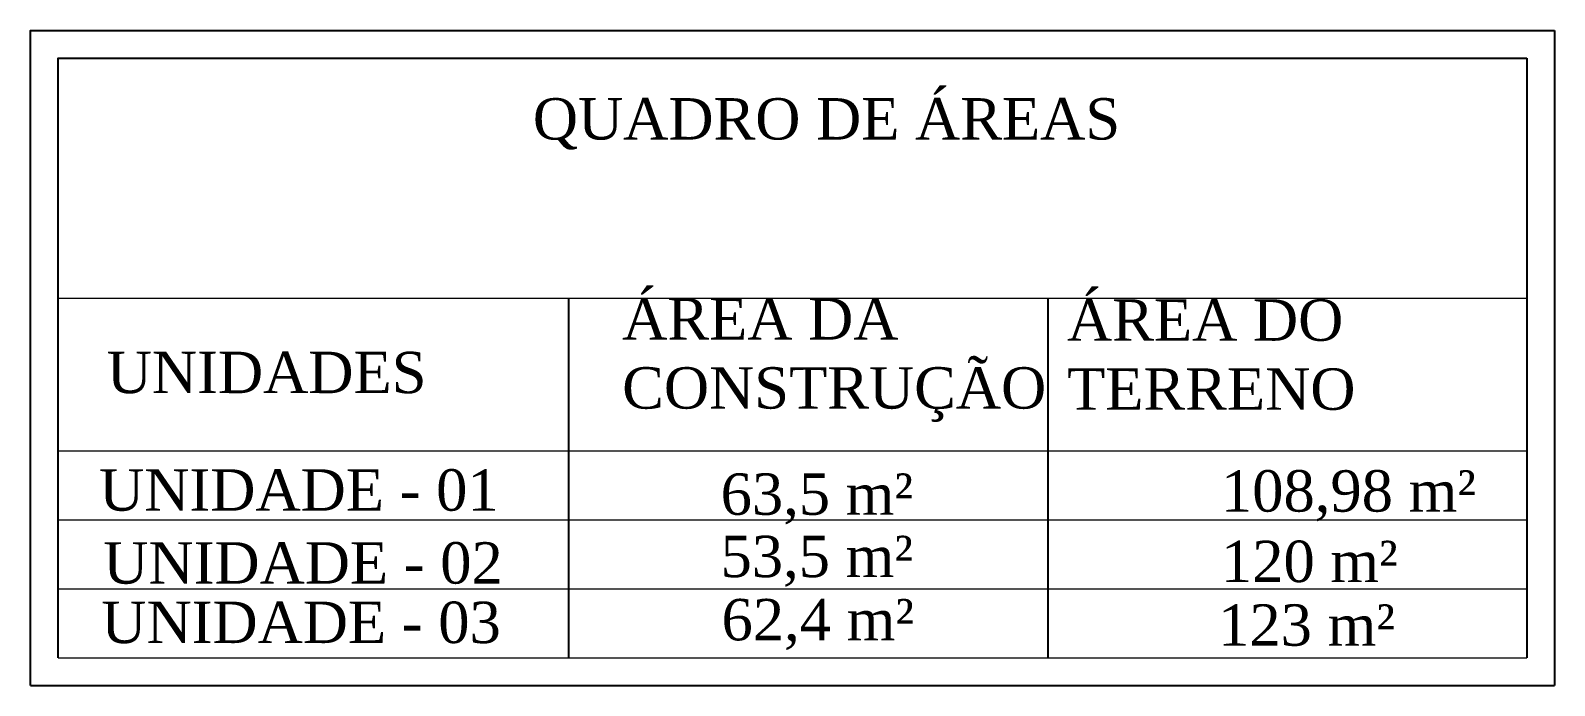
# Model space of a CAD drawing. Header units: centimetres. Extents: x -48696 to 156237, y -5617 to 29024.
# Drawn here: x 91428 to 92532, y 14147 to 14622 of the extents above; entities that cross this region are included whole.
import ezdxf

# ---------------------------------------------------------------- set-up
doc = ezdxf.new("R2010")
doc.units = ezdxf.units.CM
doc.layers.add('01', color=1, linetype='Continuous')
doc.layers.add('COTAS', color=7, linetype='Continuous', lineweight=0)
doc.layers.add('Pilares Sub-solo', color=7, linetype='Continuous', lineweight=70)
doc.styles.add('Valéria', font='romantic.ttf', dxfattribs={"height": 10})

msp = doc.modelspace()

# ---------------------------------------------------------------- linework, layer by layer
for p in [(92532.00522, 14622.09164), (91427.97981, 14147.38315)]:
    msp.add_line(p, (92532.00522, 14147.38315))
msp.add_lwpolyline([(91427.97981, 14147.38315), (91427.97981, 14622.09164), (92532.00522, 14622.09164)])
at = {"layer": '01'}
for p, q in [((92512.00522, 14602.09164), (92512.00522, 14167.38315)), ((91817.83218, 14428.09744), (91817.83218, 14167.38315)), ((92165.00522, 14428.09744), (92165.00522, 14167.38315))]:
    msp.add_line(p, q, dxfattribs=at)
msp.add_lwpolyline([(91447.97981, 14167.38315), (91447.97981, 14602.09164), (92512.00522, 14602.09164)], dxfattribs=at)
at = {"layer": 'COTAS', "color": 1}
for p, q in [((91447.97981, 14428.09744), (92512.00522, 14428.09744)), ((91447.97981, 14317.38315), (92512.00522, 14317.38315)), ((91447.97981, 14267.38315), (92512.00522, 14267.38315)), ((91447.97981, 14217.38315), (92512.00522, 14217.38315)), ((91447.97981, 14167.38315), (92512.00522, 14167.38315))]:
    msp.add_line(p, q, dxfattribs=at)

# ---------------------------------------------------------------- texts
at = {"layer": 'COTAS', "color": 1, "char_height": 30, "attachment_point": 1, "style": 'Valéria'}
for s, width, heights, insert in [('UNIDADE - 01', 389.9735637, [58.3481], (91477.69269, 14304.09954)), ('UNIDADE - 02', 283.9727043, [34.33025], (91480.6882, 14251.25267)), ('UNIDADE - 03', 290.5998705, [49.36293], (91479.26552, 14208.15596))]:
    msp.add_mtext_dynamic_manual_height_columns(s, width=width, gutter_width=50, heights=heights, dxfattribs=dict(at, insert=insert))
at = {"layer": 'Pilares Sub-solo', "color": 7, "char_height": 30, "attachment_point": 1, "style": 'Valéria'}
for s, width, heights, insert in [('\\pxi1.1899;{\\C1;QUADRO DE ÁREAS}', 1565.5593968, [48.54125], (91756.21126, 14573.06387)), ('{\\C1;ÁREA DA CONSTRUÇÃO}', 470.2908194, [0], (91856.6174, 14428.09744)), ('{\\C1;ÁREA DO TERRENO}', 293.5301161, [136.16032], (92178.8815, 14427.25126)), ('{\\C1;UNIDADES}', 332.1701288, [2.53122], (91483.27677, 14389.27614)), ('{\\C1;63,5 m²}', 275.5719754, [36.25185], (91927.94296, 14301.13452)), ('{\\C1;108,98 m²}', 275.5719754, [36.25185], (92290.36959, 14303.41705)), ('{\\C1;53,5 m²}', 275.5719754, [36.25185], (91927.87487, 14255.95322)), ('{\\C1;120 m²}', 275.5719754, [36.25185], (92290.36959, 14252.33387)), ('{\\C1;62,4 m²}', 275.5719754, [36.25185], (91928.60184, 14210.14998)), ('{\\C1;123 m²}', 275.5719754, [36.25185], (92288.32531, 14206.25527))]:
    msp.add_mtext_dynamic_manual_height_columns(s, width=width, gutter_width=50, heights=heights, dxfattribs=dict(at, insert=insert))

doc.saveas('drawing.dxf')
